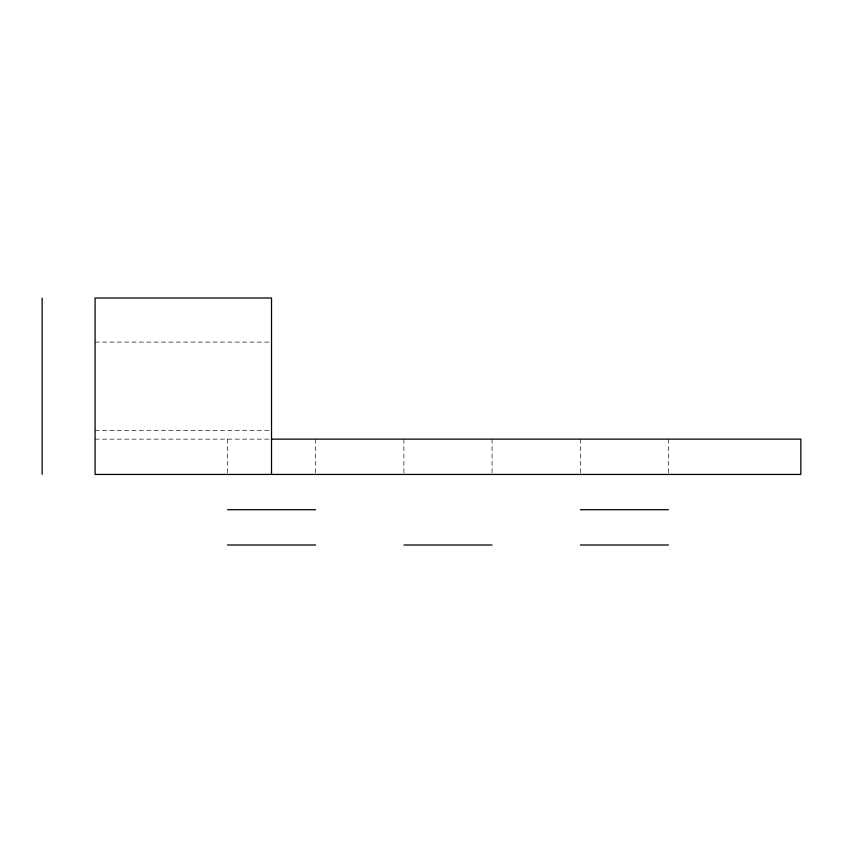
<?xml version="1.0" encoding="UTF-8"?>
<svg xmlns="http://www.w3.org/2000/svg" width="843" height="843" viewBox="0 0 843 843"><rect width="100%" height="100%" fill="white"/><g stroke="black" fill="none" stroke-linecap="round" stroke-linejoin="round"><path stroke-width="0.63" stroke-dasharray="4.21 3.16" d="M95.08 342.1L270.203 342.1M95.08 430.32L270.203 430.32M95.08 439.14L270.203 439.14M668.52 439.14L668.52 473.123M580.3 439.14L580.3 473.123M492.08 439.14L492.08 473.123M403.86 439.14L403.86 473.123M315.63 439.14L315.63 473.123M227.41 439.14L227.41 473.123"/><path stroke-width="1.26" d="M271.52 439.14L800.85 439.14L800.85 474.43L95.08 474.43L95.08 297.99L271.52 297.99L271.52 474.43M227.505 509.72L315.545 509.72M580.384 509.72L668.436 509.72M227.505 545.01L315.545 545.01M403.945 545.01L491.985 545.01M580.384 545.01L668.436 545.01M42.15 298.169L42.15 474.261"/></g></svg>
